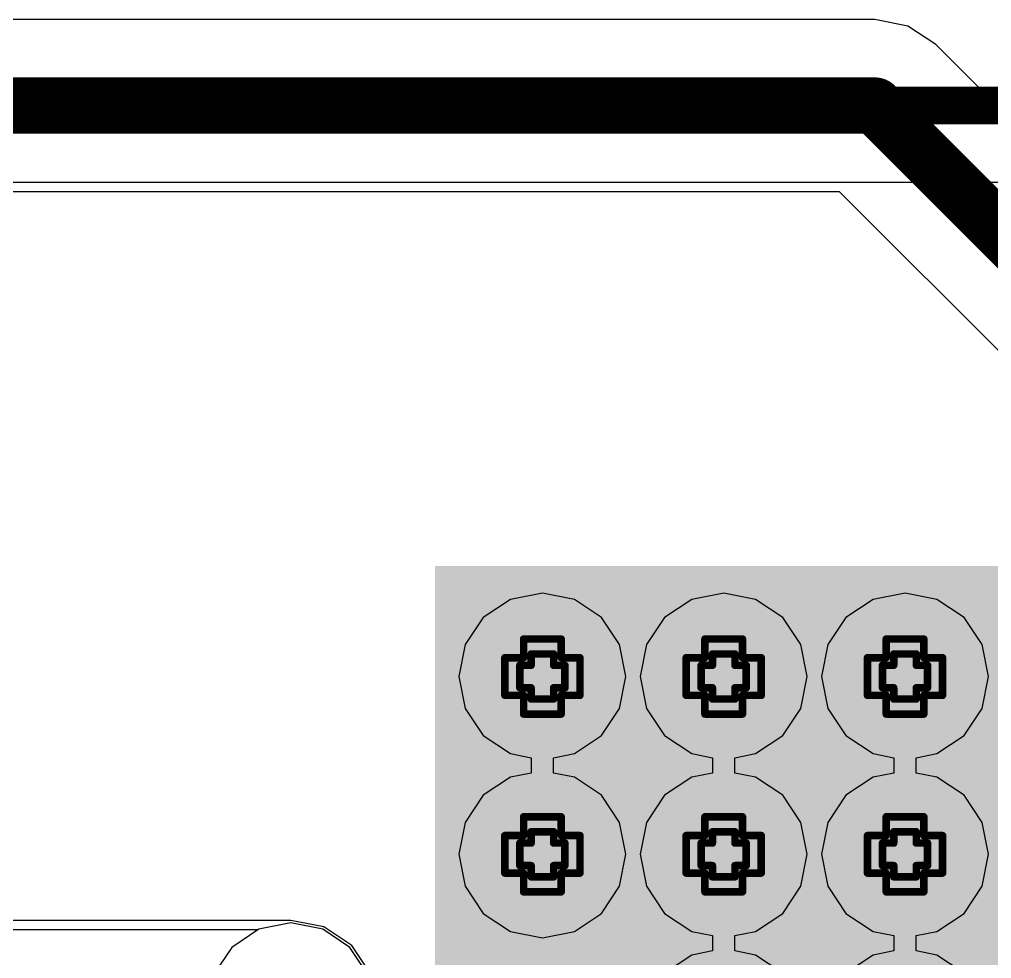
# Model space of a CAD drawing. Header units: inches. Extents: x 0 to 198, y 0 to 199.
# Drawn here: x 3.3612 to 3.6201, y 2.3548 to 2.6049 of the extents above; entities that cross this region are included whole.
import ezdxf

# ---------------------------------------------------------------- set-up
doc = ezdxf.new("R2010")
doc.units = ezdxf.units.IN
doc.header["$MEASUREMENT"] = 0
for name, color, linetype in [('Bottom Layer', 5, 'Continuous'), ('Drill Drawing', 1, 'Continuous'), ('Layer 1', 16, 'Continuous'), ('Layer 2', 76, 'Continuous'), ('Top Layer', 1, 'Continuous'), ('Top Paste', 8, 'Continuous'), ('Top Solder', 216, 'Continuous'), ('Via Holes', 16, 'Continuous')]:
    doc.layers.add(name, color=color, linetype=linetype)

# ---------------------------------------------------------------- blocks, each defined once
blk = doc.blocks.new('41_SMD_UFL_M______47')
at = {"layer": 'Top Layer'}
blk.add_hatch(color=1, dxfattribs=at).paths.add_polyline_path([(-0.13189, 0.12244), (0.01378, 0.12244), (0.01378, -0.02323), (-0.13189, -0.02323)])
at = {"layer": 'Top Paste'}
blk.add_hatch(color=8, dxfattribs=at).paths.add_polyline_path([(-0.13189, 0.12244), (0.01378, 0.12244), (0.01378, -0.02323), (-0.13189, -0.02323)])
at = {"layer": 'Top Solder'}
blk.add_hatch(color=216, dxfattribs=at).paths.add_polyline_path([(-0.13589, 0.12644), (0.01778, 0.12644), (0.01778, -0.02723), (-0.13589, -0.02723)])

msp = doc.modelspace()

# ---------------------------------------------------------------- hatches: boundary and pattern name
at = {"layer": 'Bottom Layer'}
h = msp.add_hatch(color=5, dxfattribs=at)
edge = h.paths.add_edge_path()
edge.add_arc((3.50045, 2.42989), 0.01181, 0, 360)
h = msp.add_hatch(color=5, dxfattribs=at)
edge = h.paths.add_edge_path()
edge.add_arc((3.54873, 2.42989), 0.01181, 0, 360)
h = msp.add_hatch(color=5, dxfattribs=at)
edge = h.paths.add_edge_path()
edge.add_arc((3.59701, 2.42989), 0.01181, 0, 360)
h = msp.add_hatch(color=5, dxfattribs=at)
edge = h.paths.add_edge_path()
edge.add_arc((3.50045, 2.38253), 0.01181, 0, 360)
h = msp.add_hatch(color=5, dxfattribs=at)
edge = h.paths.add_edge_path()
edge.add_arc((3.54873, 2.38253), 0.01181, 0, 360)
h = msp.add_hatch(color=5, dxfattribs=at)
edge = h.paths.add_edge_path()
edge.add_arc((3.59701, 2.38253), 0.01181, 0, 360)
at = {"layer": 'Layer 1'}
h = msp.add_hatch(color=16, dxfattribs=at)
edge = h.paths.add_edge_path()
edge.add_arc((3.50045, 2.42989), 0.01181, 0, 360)
h = msp.add_hatch(color=16, dxfattribs=at)
edge = h.paths.add_edge_path()
edge.add_arc((3.54873, 2.42989), 0.01181, 0, 360)
h = msp.add_hatch(color=16, dxfattribs=at)
edge = h.paths.add_edge_path()
edge.add_arc((3.59701, 2.42989), 0.01181, 0, 360)
h = msp.add_hatch(color=16, dxfattribs=at)
edge = h.paths.add_edge_path()
edge.add_arc((3.50045, 2.38253), 0.01181, 0, 360)
h = msp.add_hatch(color=16, dxfattribs=at)
edge = h.paths.add_edge_path()
edge.add_arc((3.54873, 2.38253), 0.01181, 0, 360)
h = msp.add_hatch(color=16, dxfattribs=at)
edge = h.paths.add_edge_path()
edge.add_arc((3.59701, 2.38253), 0.01181, 0, 360)
at = {"layer": 'Layer 2'}
h = msp.add_hatch(color=76, dxfattribs=at)
edge = h.paths.add_edge_path()
edge.add_arc((3.50045, 2.42989), 0.01181, 0, 360)
h = msp.add_hatch(color=76, dxfattribs=at)
edge = h.paths.add_edge_path()
edge.add_arc((3.54873, 2.42989), 0.01181, 0, 360)
h = msp.add_hatch(color=76, dxfattribs=at)
edge = h.paths.add_edge_path()
edge.add_arc((3.59701, 2.42989), 0.01181, 0, 360)
h = msp.add_hatch(color=76, dxfattribs=at)
edge = h.paths.add_edge_path()
edge.add_arc((3.50045, 2.38253), 0.01181, 0, 360)
h = msp.add_hatch(color=76, dxfattribs=at)
edge = h.paths.add_edge_path()
edge.add_arc((3.54873, 2.38253), 0.01181, 0, 360)
h = msp.add_hatch(color=76, dxfattribs=at)
edge = h.paths.add_edge_path()
edge.add_arc((3.59701, 2.38253), 0.01181, 0, 360)
at = {"layer": 'Top Layer'}
h = msp.add_hatch(color=1, dxfattribs=at)
edge = h.paths.add_edge_path()
edge.add_arc((3.50045, 2.42989), 0.01181, 0, 360)
h = msp.add_hatch(color=1, dxfattribs=at)
edge = h.paths.add_edge_path()
edge.add_arc((3.54873, 2.42989), 0.01181, 0, 360)
h = msp.add_hatch(color=1, dxfattribs=at)
edge = h.paths.add_edge_path()
edge.add_arc((3.59701, 2.42989), 0.01181, 0, 360)
h = msp.add_hatch(color=1, dxfattribs=at)
edge = h.paths.add_edge_path()
edge.add_arc((3.50045, 2.38253), 0.01181, 0, 360)
h = msp.add_hatch(color=1, dxfattribs=at)
edge = h.paths.add_edge_path()
edge.add_arc((3.54873, 2.38253), 0.01181, 0, 360)
h = msp.add_hatch(color=1, dxfattribs=at)
edge = h.paths.add_edge_path()
edge.add_arc((3.59701, 2.38253), 0.01181, 0, 360)
at = {"layer": 'Via Holes'}
h = msp.add_hatch(color=7, dxfattribs=at)
edge = h.paths.add_edge_path()
edge.add_arc((3.50045, 2.42989), 0.00591, 0, 360)
h = msp.add_hatch(color=7, dxfattribs=at)
edge = h.paths.add_edge_path()
edge.add_arc((3.54873, 2.42989), 0.00591, 0, 360)
h = msp.add_hatch(color=7, dxfattribs=at)
edge = h.paths.add_edge_path()
edge.add_arc((3.59701, 2.42989), 0.00591, 0, 360)
h = msp.add_hatch(color=7, dxfattribs=at)
edge = h.paths.add_edge_path()
edge.add_arc((3.50045, 2.38253), 0.00591, 0, 360)
h = msp.add_hatch(color=7, dxfattribs=at)
edge = h.paths.add_edge_path()
edge.add_arc((3.54873, 2.38253), 0.00591, 0, 360)
h = msp.add_hatch(color=7, dxfattribs=at)
edge = h.paths.add_edge_path()
edge.add_arc((3.59701, 2.38253), 0.00591, 0, 360)

# ---------------------------------------------------------------- linework, layer by layer
at = {"layer": 'Bottom Layer'}
for p, q in [((2.991, 2.56161), (3.6635, 2.56161)), ((3.43346, 2.36424), (3.42495, 2.36255)), ((3.44197, 2.36255), (3.43346, 2.36424)), ((3.42472, 2.36239), (3.2201, 2.36239)), ((3.42495, 2.36255), (3.42472, 2.36239)), ((3.44918, 2.35772), (3.44197, 2.36255)), ((3.45401, 2.35051), (3.44918, 2.35772))]:
    msp.add_line(p, q, dxfattribs=at)
msp.add_lwpolyline([(2.991, 2.582, 0.01, 0.01, 0), (3.691, 2.582, 0.01, 0.01, 0)], format="xyseb", dxfattribs=at)
at = {"layer": 'Drill Drawing'}
for points in [[(3.49545, 2.43489, 0.002, 0.002, 0), (3.49545, 2.43989, 0.002, 0.002, 0)], [(3.49545, 2.43989, 0.002, 0.002, 0), (3.50545, 2.43989, 0.002, 0.002, 0)], [(3.50545, 2.43489, 0.002, 0.002, 0), (3.50545, 2.43989, 0.002, 0.002, 0)], [(3.54373, 2.43489, 0.002, 0.002, 0), (3.54373, 2.43989, 0.002, 0.002, 0)], [(3.54373, 2.43989, 0.002, 0.002, 0), (3.55373, 2.43989, 0.002, 0.002, 0)], [(3.55373, 2.43489, 0.002, 0.002, 0), (3.55373, 2.43989, 0.002, 0.002, 0)], [(3.59201, 2.43489, 0.002, 0.002, 0), (3.59201, 2.43989, 0.002, 0.002, 0)], [(3.59201, 2.43989, 0.002, 0.002, 0), (3.60201, 2.43989, 0.002, 0.002, 0)], [(3.60201, 2.43489, 0.002, 0.002, 0), (3.60201, 2.43989, 0.002, 0.002, 0)], [(3.49045, 2.42489, 0.002, 0.002, 0), (3.49045, 2.43489, 0.002, 0.002, 0)], [(3.49045, 2.43489, 0.002, 0.002, 0), (3.49545, 2.43489, 0.002, 0.002, 0)], [(3.49745, 2.43289, 0.002, 0.002, 0), (3.49745, 2.43589, 0.002, 0.002, 0)], [(3.49745, 2.43589, 0.002, 0.002, 0), (3.50345, 2.43589, 0.002, 0.002, 0)], [(3.50345, 2.43289, 0.002, 0.002, 0), (3.50345, 2.43589, 0.002, 0.002, 0)], [(3.50545, 2.43489, 0.002, 0.002, 0), (3.51045, 2.43489, 0.002, 0.002, 0)], [(3.51045, 2.42489, 0.002, 0.002, 0), (3.51045, 2.43489, 0.002, 0.002, 0)], [(3.53873, 2.42489, 0.002, 0.002, 0), (3.53873, 2.43489, 0.002, 0.002, 0)], [(3.53873, 2.43489, 0.002, 0.002, 0), (3.54373, 2.43489, 0.002, 0.002, 0)], [(3.54573, 2.43289, 0.002, 0.002, 0), (3.54573, 2.43589, 0.002, 0.002, 0)], [(3.54573, 2.43589, 0.002, 0.002, 0), (3.55173, 2.43589, 0.002, 0.002, 0)], [(3.55173, 2.43289, 0.002, 0.002, 0), (3.55173, 2.43589, 0.002, 0.002, 0)], [(3.55373, 2.43489, 0.002, 0.002, 0), (3.55873, 2.43489, 0.002, 0.002, 0)], [(3.55873, 2.42489, 0.002, 0.002, 0), (3.55873, 2.43489, 0.002, 0.002, 0)], [(3.58701, 2.42489, 0.002, 0.002, 0), (3.58701, 2.43489, 0.002, 0.002, 0)], [(3.58701, 2.43489, 0.002, 0.002, 0), (3.59201, 2.43489, 0.002, 0.002, 0)], [(3.59401, 2.43289, 0.002, 0.002, 0), (3.59401, 2.43589, 0.002, 0.002, 0)], [(3.59401, 2.43589, 0.002, 0.002, 0), (3.60001, 2.43589, 0.002, 0.002, 0)], [(3.60001, 2.43289, 0.002, 0.002, 0), (3.60001, 2.43589, 0.002, 0.002, 0)], [(3.60201, 2.43489, 0.002, 0.002, 0), (3.60701, 2.43489, 0.002, 0.002, 0)], [(3.60701, 2.42489, 0.002, 0.002, 0), (3.60701, 2.43489, 0.002, 0.002, 0)], [(3.49445, 2.42689, 0.002, 0.002, 0), (3.49445, 2.43289, 0.002, 0.002, 0)], [(3.49445, 2.43289, 0.002, 0.002, 0), (3.49745, 2.43289, 0.002, 0.002, 0)], [(3.50345, 2.43289, 0.002, 0.002, 0), (3.50645, 2.43289, 0.002, 0.002, 0)], [(3.50645, 2.42689, 0.002, 0.002, 0), (3.50645, 2.43289, 0.002, 0.002, 0)], [(3.54273, 2.42689, 0.002, 0.002, 0), (3.54273, 2.43289, 0.002, 0.002, 0)], [(3.54273, 2.43289, 0.002, 0.002, 0), (3.54573, 2.43289, 0.002, 0.002, 0)], [(3.55173, 2.43289, 0.002, 0.002, 0), (3.55473, 2.43289, 0.002, 0.002, 0)], [(3.55473, 2.42689, 0.002, 0.002, 0), (3.55473, 2.43289, 0.002, 0.002, 0)], [(3.59101, 2.42689, 0.002, 0.002, 0), (3.59101, 2.43289, 0.002, 0.002, 0)], [(3.59101, 2.43289, 0.002, 0.002, 0), (3.59401, 2.43289, 0.002, 0.002, 0)], [(3.60001, 2.43289, 0.002, 0.002, 0), (3.60301, 2.43289, 0.002, 0.002, 0)], [(3.60301, 2.42689, 0.002, 0.002, 0), (3.60301, 2.43289, 0.002, 0.002, 0)], [(3.49045, 2.42489, 0.002, 0.002, 0), (3.49545, 2.42489, 0.002, 0.002, 0)], [(3.49445, 2.42689, 0.002, 0.002, 0), (3.49745, 2.42689, 0.002, 0.002, 0)], [(3.49545, 2.41989, 0.002, 0.002, 0), (3.49545, 2.42489, 0.002, 0.002, 0)], [(3.49745, 2.42389, 0.002, 0.002, 0), (3.49745, 2.42689, 0.002, 0.002, 0)], [(3.50345, 2.42689, 0.002, 0.002, 0), (3.50645, 2.42689, 0.002, 0.002, 0)], [(3.50345, 2.42389, 0.002, 0.002, 0), (3.50345, 2.42689, 0.002, 0.002, 0)], [(3.50545, 2.42489, 0.002, 0.002, 0), (3.51045, 2.42489, 0.002, 0.002, 0)], [(3.50545, 2.41989, 0.002, 0.002, 0), (3.50545, 2.42489, 0.002, 0.002, 0)], [(3.53873, 2.42489, 0.002, 0.002, 0), (3.54373, 2.42489, 0.002, 0.002, 0)], [(3.54273, 2.42689, 0.002, 0.002, 0), (3.54573, 2.42689, 0.002, 0.002, 0)], [(3.54373, 2.41989, 0.002, 0.002, 0), (3.54373, 2.42489, 0.002, 0.002, 0)], [(3.54573, 2.42389, 0.002, 0.002, 0), (3.54573, 2.42689, 0.002, 0.002, 0)], [(3.55173, 2.42689, 0.002, 0.002, 0), (3.55473, 2.42689, 0.002, 0.002, 0)], [(3.55173, 2.42389, 0.002, 0.002, 0), (3.55173, 2.42689, 0.002, 0.002, 0)], [(3.55373, 2.42489, 0.002, 0.002, 0), (3.55873, 2.42489, 0.002, 0.002, 0)], [(3.55373, 2.41989, 0.002, 0.002, 0), (3.55373, 2.42489, 0.002, 0.002, 0)], [(3.58701, 2.42489, 0.002, 0.002, 0), (3.59201, 2.42489, 0.002, 0.002, 0)], [(3.59101, 2.42689, 0.002, 0.002, 0), (3.59401, 2.42689, 0.002, 0.002, 0)], [(3.59201, 2.41989, 0.002, 0.002, 0), (3.59201, 2.42489, 0.002, 0.002, 0)], [(3.59401, 2.42389, 0.002, 0.002, 0), (3.59401, 2.42689, 0.002, 0.002, 0)], [(3.60001, 2.42689, 0.002, 0.002, 0), (3.60301, 2.42689, 0.002, 0.002, 0)], [(3.60001, 2.42389, 0.002, 0.002, 0), (3.60001, 2.42689, 0.002, 0.002, 0)], [(3.60201, 2.42489, 0.002, 0.002, 0), (3.60701, 2.42489, 0.002, 0.002, 0)], [(3.60201, 2.41989, 0.002, 0.002, 0), (3.60201, 2.42489, 0.002, 0.002, 0)], [(3.49745, 2.42389, 0.002, 0.002, 0), (3.50345, 2.42389, 0.002, 0.002, 0)], [(3.54573, 2.42389, 0.002, 0.002, 0), (3.55173, 2.42389, 0.002, 0.002, 0)], [(3.59401, 2.42389, 0.002, 0.002, 0), (3.60001, 2.42389, 0.002, 0.002, 0)], [(3.49545, 2.41989, 0.002, 0.002, 0), (3.50545, 2.41989, 0.002, 0.002, 0)], [(3.54373, 2.41989, 0.002, 0.002, 0), (3.55373, 2.41989, 0.002, 0.002, 0)], [(3.59201, 2.41989, 0.002, 0.002, 0), (3.60201, 2.41989, 0.002, 0.002, 0)], [(3.49545, 2.38753, 0.002, 0.002, 0), (3.49545, 2.39253, 0.002, 0.002, 0)], [(3.49545, 2.39253, 0.002, 0.002, 0), (3.50545, 2.39253, 0.002, 0.002, 0)], [(3.50545, 2.38753, 0.002, 0.002, 0), (3.50545, 2.39253, 0.002, 0.002, 0)], [(3.54373, 2.38753, 0.002, 0.002, 0), (3.54373, 2.39253, 0.002, 0.002, 0)], [(3.54373, 2.39253, 0.002, 0.002, 0), (3.55373, 2.39253, 0.002, 0.002, 0)], [(3.55373, 2.38753, 0.002, 0.002, 0), (3.55373, 2.39253, 0.002, 0.002, 0)], [(3.59201, 2.38753, 0.002, 0.002, 0), (3.59201, 2.39253, 0.002, 0.002, 0)], [(3.59201, 2.39253, 0.002, 0.002, 0), (3.60201, 2.39253, 0.002, 0.002, 0)], [(3.60201, 2.38753, 0.002, 0.002, 0), (3.60201, 2.39253, 0.002, 0.002, 0)], [(3.49745, 2.38553, 0.002, 0.002, 0), (3.49745, 2.38853, 0.002, 0.002, 0)], [(3.49745, 2.38853, 0.002, 0.002, 0), (3.50345, 2.38853, 0.002, 0.002, 0)], [(3.50345, 2.38553, 0.002, 0.002, 0), (3.50345, 2.38853, 0.002, 0.002, 0)], [(3.54573, 2.38553, 0.002, 0.002, 0), (3.54573, 2.38853, 0.002, 0.002, 0)], [(3.54573, 2.38853, 0.002, 0.002, 0), (3.55173, 2.38853, 0.002, 0.002, 0)], [(3.55173, 2.38553, 0.002, 0.002, 0), (3.55173, 2.38853, 0.002, 0.002, 0)], [(3.59401, 2.38553, 0.002, 0.002, 0), (3.59401, 2.38853, 0.002, 0.002, 0)], [(3.59401, 2.38853, 0.002, 0.002, 0), (3.60001, 2.38853, 0.002, 0.002, 0)], [(3.60001, 2.38553, 0.002, 0.002, 0), (3.60001, 2.38853, 0.002, 0.002, 0)], [(3.49045, 2.37753, 0.002, 0.002, 0), (3.49045, 2.38753, 0.002, 0.002, 0)], [(3.49045, 2.38753, 0.002, 0.002, 0), (3.49545, 2.38753, 0.002, 0.002, 0)], [(3.50545, 2.38753, 0.002, 0.002, 0), (3.51045, 2.38753, 0.002, 0.002, 0)], [(3.51045, 2.37753, 0.002, 0.002, 0), (3.51045, 2.38753, 0.002, 0.002, 0)], [(3.53873, 2.37753, 0.002, 0.002, 0), (3.53873, 2.38753, 0.002, 0.002, 0)], [(3.53873, 2.38753, 0.002, 0.002, 0), (3.54373, 2.38753, 0.002, 0.002, 0)], [(3.55373, 2.38753, 0.002, 0.002, 0), (3.55873, 2.38753, 0.002, 0.002, 0)], [(3.55873, 2.37753, 0.002, 0.002, 0), (3.55873, 2.38753, 0.002, 0.002, 0)], [(3.58701, 2.37753, 0.002, 0.002, 0), (3.58701, 2.38753, 0.002, 0.002, 0)], [(3.58701, 2.38753, 0.002, 0.002, 0), (3.59201, 2.38753, 0.002, 0.002, 0)], [(3.60201, 2.38753, 0.002, 0.002, 0), (3.60701, 2.38753, 0.002, 0.002, 0)], [(3.60701, 2.37753, 0.002, 0.002, 0), (3.60701, 2.38753, 0.002, 0.002, 0)], [(3.49445, 2.37953, 0.002, 0.002, 0), (3.49445, 2.38553, 0.002, 0.002, 0)], [(3.49445, 2.38553, 0.002, 0.002, 0), (3.49745, 2.38553, 0.002, 0.002, 0)], [(3.50345, 2.38553, 0.002, 0.002, 0), (3.50645, 2.38553, 0.002, 0.002, 0)], [(3.50645, 2.37953, 0.002, 0.002, 0), (3.50645, 2.38553, 0.002, 0.002, 0)], [(3.54273, 2.37953, 0.002, 0.002, 0), (3.54273, 2.38553, 0.002, 0.002, 0)], [(3.54273, 2.38553, 0.002, 0.002, 0), (3.54573, 2.38553, 0.002, 0.002, 0)], [(3.55173, 2.38553, 0.002, 0.002, 0), (3.55473, 2.38553, 0.002, 0.002, 0)], [(3.55473, 2.37953, 0.002, 0.002, 0), (3.55473, 2.38553, 0.002, 0.002, 0)], [(3.59101, 2.37953, 0.002, 0.002, 0), (3.59101, 2.38553, 0.002, 0.002, 0)], [(3.59101, 2.38553, 0.002, 0.002, 0), (3.59401, 2.38553, 0.002, 0.002, 0)], [(3.60001, 2.38553, 0.002, 0.002, 0), (3.60301, 2.38553, 0.002, 0.002, 0)], [(3.60301, 2.37953, 0.002, 0.002, 0), (3.60301, 2.38553, 0.002, 0.002, 0)], [(3.49445, 2.37953, 0.002, 0.002, 0), (3.49745, 2.37953, 0.002, 0.002, 0)], [(3.49745, 2.37653, 0.002, 0.002, 0), (3.49745, 2.37953, 0.002, 0.002, 0)], [(3.50345, 2.37953, 0.002, 0.002, 0), (3.50645, 2.37953, 0.002, 0.002, 0)], [(3.50345, 2.37653, 0.002, 0.002, 0), (3.50345, 2.37953, 0.002, 0.002, 0)], [(3.54273, 2.37953, 0.002, 0.002, 0), (3.54573, 2.37953, 0.002, 0.002, 0)], [(3.54573, 2.37653, 0.002, 0.002, 0), (3.54573, 2.37953, 0.002, 0.002, 0)], [(3.55173, 2.37953, 0.002, 0.002, 0), (3.55473, 2.37953, 0.002, 0.002, 0)], [(3.55173, 2.37653, 0.002, 0.002, 0), (3.55173, 2.37953, 0.002, 0.002, 0)], [(3.59101, 2.37953, 0.002, 0.002, 0), (3.59401, 2.37953, 0.002, 0.002, 0)], [(3.59401, 2.37653, 0.002, 0.002, 0), (3.59401, 2.37953, 0.002, 0.002, 0)], [(3.60001, 2.37953, 0.002, 0.002, 0), (3.60301, 2.37953, 0.002, 0.002, 0)], [(3.60001, 2.37653, 0.002, 0.002, 0), (3.60001, 2.37953, 0.002, 0.002, 0)], [(3.49045, 2.37753, 0.002, 0.002, 0), (3.49545, 2.37753, 0.002, 0.002, 0)], [(3.49545, 2.37253, 0.002, 0.002, 0), (3.49545, 2.37753, 0.002, 0.002, 0)], [(3.49745, 2.37653, 0.002, 0.002, 0), (3.50345, 2.37653, 0.002, 0.002, 0)], [(3.50545, 2.37753, 0.002, 0.002, 0), (3.51045, 2.37753, 0.002, 0.002, 0)], [(3.50545, 2.37253, 0.002, 0.002, 0), (3.50545, 2.37753, 0.002, 0.002, 0)], [(3.53873, 2.37753, 0.002, 0.002, 0), (3.54373, 2.37753, 0.002, 0.002, 0)], [(3.54373, 2.37253, 0.002, 0.002, 0), (3.54373, 2.37753, 0.002, 0.002, 0)], [(3.54573, 2.37653, 0.002, 0.002, 0), (3.55173, 2.37653, 0.002, 0.002, 0)], [(3.55373, 2.37753, 0.002, 0.002, 0), (3.55873, 2.37753, 0.002, 0.002, 0)], [(3.55373, 2.37253, 0.002, 0.002, 0), (3.55373, 2.37753, 0.002, 0.002, 0)], [(3.58701, 2.37753, 0.002, 0.002, 0), (3.59201, 2.37753, 0.002, 0.002, 0)], [(3.59201, 2.37253, 0.002, 0.002, 0), (3.59201, 2.37753, 0.002, 0.002, 0)], [(3.59401, 2.37653, 0.002, 0.002, 0), (3.60001, 2.37653, 0.002, 0.002, 0)], [(3.60201, 2.37753, 0.002, 0.002, 0), (3.60701, 2.37753, 0.002, 0.002, 0)], [(3.60201, 2.37253, 0.002, 0.002, 0), (3.60201, 2.37753, 0.002, 0.002, 0)], [(3.49545, 2.37253, 0.002, 0.002, 0), (3.50545, 2.37253, 0.002, 0.002, 0)], [(3.54373, 2.37253, 0.002, 0.002, 0), (3.55373, 2.37253, 0.002, 0.002, 0)], [(3.59201, 2.37253, 0.002, 0.002, 0), (3.60201, 2.37253, 0.002, 0.002, 0)]]:
    msp.add_lwpolyline(points, format="xyseb", dxfattribs=at)
for points in [[(3.49495, 2.43989, 0.001, 0.001, 1), (3.49595, 2.43989, 0.001, 0.001, 1)], [(3.49495, 2.43989, 0.001, 0.001, 1), (3.49595, 2.43989, 0.001, 0.001, 1)], [(3.50495, 2.43989, 0.001, 0.001, 1), (3.50595, 2.43989, 0.001, 0.001, 1)], [(3.50495, 2.43989, 0.001, 0.001, 1), (3.50595, 2.43989, 0.001, 0.001, 1)], [(3.54323, 2.43989, 0.001, 0.001, 1), (3.54423, 2.43989, 0.001, 0.001, 1)], [(3.54323, 2.43989, 0.001, 0.001, 1), (3.54423, 2.43989, 0.001, 0.001, 1)], [(3.55323, 2.43989, 0.001, 0.001, 1), (3.55423, 2.43989, 0.001, 0.001, 1)], [(3.55323, 2.43989, 0.001, 0.001, 1), (3.55423, 2.43989, 0.001, 0.001, 1)], [(3.59151, 2.43989, 0.001, 0.001, 1), (3.59251, 2.43989, 0.001, 0.001, 1)], [(3.59151, 2.43989, 0.001, 0.001, 1), (3.59251, 2.43989, 0.001, 0.001, 1)], [(3.60151, 2.43989, 0.001, 0.001, 1), (3.60251, 2.43989, 0.001, 0.001, 1)], [(3.60151, 2.43989, 0.001, 0.001, 1), (3.60251, 2.43989, 0.001, 0.001, 1)], [(3.48995, 2.43489, 0.001, 0.001, 1), (3.49095, 2.43489, 0.001, 0.001, 1)], [(3.48995, 2.43489, 0.001, 0.001, 1), (3.49095, 2.43489, 0.001, 0.001, 1)], [(3.49495, 2.43489, 0.001, 0.001, 1), (3.49595, 2.43489, 0.001, 0.001, 1)], [(3.49495, 2.43489, 0.001, 0.001, 1), (3.49595, 2.43489, 0.001, 0.001, 1)], [(3.49695, 2.43589, 0.001, 0.001, 1), (3.49795, 2.43589, 0.001, 0.001, 1)], [(3.49695, 2.43589, 0.001, 0.001, 1), (3.49795, 2.43589, 0.001, 0.001, 1)], [(3.50295, 2.43589, 0.001, 0.001, 1), (3.50395, 2.43589, 0.001, 0.001, 1)], [(3.50295, 2.43589, 0.001, 0.001, 1), (3.50395, 2.43589, 0.001, 0.001, 1)], [(3.50495, 2.43489, 0.001, 0.001, 1), (3.50595, 2.43489, 0.001, 0.001, 1)], [(3.50495, 2.43489, 0.001, 0.001, 1), (3.50595, 2.43489, 0.001, 0.001, 1)], [(3.50995, 2.43489, 0.001, 0.001, 1), (3.51095, 2.43489, 0.001, 0.001, 1)], [(3.50995, 2.43489, 0.001, 0.001, 1), (3.51095, 2.43489, 0.001, 0.001, 1)], [(3.53823, 2.43489, 0.001, 0.001, 1), (3.53923, 2.43489, 0.001, 0.001, 1)], [(3.53823, 2.43489, 0.001, 0.001, 1), (3.53923, 2.43489, 0.001, 0.001, 1)], [(3.54323, 2.43489, 0.001, 0.001, 1), (3.54423, 2.43489, 0.001, 0.001, 1)], [(3.54323, 2.43489, 0.001, 0.001, 1), (3.54423, 2.43489, 0.001, 0.001, 1)], [(3.54523, 2.43589, 0.001, 0.001, 1), (3.54623, 2.43589, 0.001, 0.001, 1)], [(3.54523, 2.43589, 0.001, 0.001, 1), (3.54623, 2.43589, 0.001, 0.001, 1)], [(3.55123, 2.43589, 0.001, 0.001, 1), (3.55223, 2.43589, 0.001, 0.001, 1)], [(3.55123, 2.43589, 0.001, 0.001, 1), (3.55223, 2.43589, 0.001, 0.001, 1)], [(3.55323, 2.43489, 0.001, 0.001, 1), (3.55423, 2.43489, 0.001, 0.001, 1)], [(3.55323, 2.43489, 0.001, 0.001, 1), (3.55423, 2.43489, 0.001, 0.001, 1)], [(3.55823, 2.43489, 0.001, 0.001, 1), (3.55923, 2.43489, 0.001, 0.001, 1)], [(3.55823, 2.43489, 0.001, 0.001, 1), (3.55923, 2.43489, 0.001, 0.001, 1)], [(3.58651, 2.43489, 0.001, 0.001, 1), (3.58751, 2.43489, 0.001, 0.001, 1)], [(3.58651, 2.43489, 0.001, 0.001, 1), (3.58751, 2.43489, 0.001, 0.001, 1)], [(3.59151, 2.43489, 0.001, 0.001, 1), (3.59251, 2.43489, 0.001, 0.001, 1)], [(3.59151, 2.43489, 0.001, 0.001, 1), (3.59251, 2.43489, 0.001, 0.001, 1)], [(3.59351, 2.43589, 0.001, 0.001, 1), (3.59451, 2.43589, 0.001, 0.001, 1)], [(3.59351, 2.43589, 0.001, 0.001, 1), (3.59451, 2.43589, 0.001, 0.001, 1)], [(3.59951, 2.43589, 0.001, 0.001, 1), (3.60051, 2.43589, 0.001, 0.001, 1)], [(3.59951, 2.43589, 0.001, 0.001, 1), (3.60051, 2.43589, 0.001, 0.001, 1)], [(3.60151, 2.43489, 0.001, 0.001, 1), (3.60251, 2.43489, 0.001, 0.001, 1)], [(3.60151, 2.43489, 0.001, 0.001, 1), (3.60251, 2.43489, 0.001, 0.001, 1)], [(3.60651, 2.43489, 0.001, 0.001, 1), (3.60751, 2.43489, 0.001, 0.001, 1)], [(3.60651, 2.43489, 0.001, 0.001, 1), (3.60751, 2.43489, 0.001, 0.001, 1)], [(3.49395, 2.43289, 0.001, 0.001, 1), (3.49495, 2.43289, 0.001, 0.001, 1)], [(3.49395, 2.43289, 0.001, 0.001, 1), (3.49495, 2.43289, 0.001, 0.001, 1)], [(3.49695, 2.43289, 0.001, 0.001, 1), (3.49795, 2.43289, 0.001, 0.001, 1)], [(3.49695, 2.43289, 0.001, 0.001, 1), (3.49795, 2.43289, 0.001, 0.001, 1)], [(3.50295, 2.43289, 0.001, 0.001, 1), (3.50395, 2.43289, 0.001, 0.001, 1)], [(3.50295, 2.43289, 0.001, 0.001, 1), (3.50395, 2.43289, 0.001, 0.001, 1)], [(3.50595, 2.43289, 0.001, 0.001, 1), (3.50695, 2.43289, 0.001, 0.001, 1)], [(3.50595, 2.43289, 0.001, 0.001, 1), (3.50695, 2.43289, 0.001, 0.001, 1)], [(3.54223, 2.43289, 0.001, 0.001, 1), (3.54323, 2.43289, 0.001, 0.001, 1)], [(3.54223, 2.43289, 0.001, 0.001, 1), (3.54323, 2.43289, 0.001, 0.001, 1)], [(3.54523, 2.43289, 0.001, 0.001, 1), (3.54623, 2.43289, 0.001, 0.001, 1)], [(3.54523, 2.43289, 0.001, 0.001, 1), (3.54623, 2.43289, 0.001, 0.001, 1)], [(3.55123, 2.43289, 0.001, 0.001, 1), (3.55223, 2.43289, 0.001, 0.001, 1)], [(3.55123, 2.43289, 0.001, 0.001, 1), (3.55223, 2.43289, 0.001, 0.001, 1)], [(3.55423, 2.43289, 0.001, 0.001, 1), (3.55523, 2.43289, 0.001, 0.001, 1)], [(3.55423, 2.43289, 0.001, 0.001, 1), (3.55523, 2.43289, 0.001, 0.001, 1)], [(3.59051, 2.43289, 0.001, 0.001, 1), (3.59151, 2.43289, 0.001, 0.001, 1)], [(3.59051, 2.43289, 0.001, 0.001, 1), (3.59151, 2.43289, 0.001, 0.001, 1)], [(3.59351, 2.43289, 0.001, 0.001, 1), (3.59451, 2.43289, 0.001, 0.001, 1)], [(3.59351, 2.43289, 0.001, 0.001, 1), (3.59451, 2.43289, 0.001, 0.001, 1)], [(3.59951, 2.43289, 0.001, 0.001, 1), (3.60051, 2.43289, 0.001, 0.001, 1)], [(3.59951, 2.43289, 0.001, 0.001, 1), (3.60051, 2.43289, 0.001, 0.001, 1)], [(3.60251, 2.43289, 0.001, 0.001, 1), (3.60351, 2.43289, 0.001, 0.001, 1)], [(3.60251, 2.43289, 0.001, 0.001, 1), (3.60351, 2.43289, 0.001, 0.001, 1)], [(3.48995, 2.42489, 0.001, 0.001, 1), (3.49095, 2.42489, 0.001, 0.001, 1)], [(3.48995, 2.42489, 0.001, 0.001, 1), (3.49095, 2.42489, 0.001, 0.001, 1)], [(3.49395, 2.42689, 0.001, 0.001, 1), (3.49495, 2.42689, 0.001, 0.001, 1)], [(3.49395, 2.42689, 0.001, 0.001, 1), (3.49495, 2.42689, 0.001, 0.001, 1)], [(3.49495, 2.42489, 0.001, 0.001, 1), (3.49595, 2.42489, 0.001, 0.001, 1)], [(3.49495, 2.42489, 0.001, 0.001, 1), (3.49595, 2.42489, 0.001, 0.001, 1)], [(3.49695, 2.42689, 0.001, 0.001, 1), (3.49795, 2.42689, 0.001, 0.001, 1)], [(3.49695, 2.42689, 0.001, 0.001, 1), (3.49795, 2.42689, 0.001, 0.001, 1)], [(3.50295, 2.42689, 0.001, 0.001, 1), (3.50395, 2.42689, 0.001, 0.001, 1)], [(3.50295, 2.42689, 0.001, 0.001, 1), (3.50395, 2.42689, 0.001, 0.001, 1)], [(3.50495, 2.42489, 0.001, 0.001, 1), (3.50595, 2.42489, 0.001, 0.001, 1)], [(3.50495, 2.42489, 0.001, 0.001, 1), (3.50595, 2.42489, 0.001, 0.001, 1)], [(3.50595, 2.42689, 0.001, 0.001, 1), (3.50695, 2.42689, 0.001, 0.001, 1)], [(3.50595, 2.42689, 0.001, 0.001, 1), (3.50695, 2.42689, 0.001, 0.001, 1)], [(3.50995, 2.42489, 0.001, 0.001, 1), (3.51095, 2.42489, 0.001, 0.001, 1)], [(3.50995, 2.42489, 0.001, 0.001, 1), (3.51095, 2.42489, 0.001, 0.001, 1)], [(3.53823, 2.42489, 0.001, 0.001, 1), (3.53923, 2.42489, 0.001, 0.001, 1)], [(3.53823, 2.42489, 0.001, 0.001, 1), (3.53923, 2.42489, 0.001, 0.001, 1)], [(3.54223, 2.42689, 0.001, 0.001, 1), (3.54323, 2.42689, 0.001, 0.001, 1)], [(3.54223, 2.42689, 0.001, 0.001, 1), (3.54323, 2.42689, 0.001, 0.001, 1)], [(3.54323, 2.42489, 0.001, 0.001, 1), (3.54423, 2.42489, 0.001, 0.001, 1)], [(3.54323, 2.42489, 0.001, 0.001, 1), (3.54423, 2.42489, 0.001, 0.001, 1)], [(3.54523, 2.42689, 0.001, 0.001, 1), (3.54623, 2.42689, 0.001, 0.001, 1)], [(3.54523, 2.42689, 0.001, 0.001, 1), (3.54623, 2.42689, 0.001, 0.001, 1)], [(3.55123, 2.42689, 0.001, 0.001, 1), (3.55223, 2.42689, 0.001, 0.001, 1)], [(3.55123, 2.42689, 0.001, 0.001, 1), (3.55223, 2.42689, 0.001, 0.001, 1)], [(3.55323, 2.42489, 0.001, 0.001, 1), (3.55423, 2.42489, 0.001, 0.001, 1)], [(3.55323, 2.42489, 0.001, 0.001, 1), (3.55423, 2.42489, 0.001, 0.001, 1)], [(3.55423, 2.42689, 0.001, 0.001, 1), (3.55523, 2.42689, 0.001, 0.001, 1)], [(3.55423, 2.42689, 0.001, 0.001, 1), (3.55523, 2.42689, 0.001, 0.001, 1)], [(3.55823, 2.42489, 0.001, 0.001, 1), (3.55923, 2.42489, 0.001, 0.001, 1)], [(3.55823, 2.42489, 0.001, 0.001, 1), (3.55923, 2.42489, 0.001, 0.001, 1)], [(3.58651, 2.42489, 0.001, 0.001, 1), (3.58751, 2.42489, 0.001, 0.001, 1)], [(3.58651, 2.42489, 0.001, 0.001, 1), (3.58751, 2.42489, 0.001, 0.001, 1)], [(3.59051, 2.42689, 0.001, 0.001, 1), (3.59151, 2.42689, 0.001, 0.001, 1)], [(3.59051, 2.42689, 0.001, 0.001, 1), (3.59151, 2.42689, 0.001, 0.001, 1)], [(3.59151, 2.42489, 0.001, 0.001, 1), (3.59251, 2.42489, 0.001, 0.001, 1)], [(3.59151, 2.42489, 0.001, 0.001, 1), (3.59251, 2.42489, 0.001, 0.001, 1)], [(3.59351, 2.42689, 0.001, 0.001, 1), (3.59451, 2.42689, 0.001, 0.001, 1)], [(3.59351, 2.42689, 0.001, 0.001, 1), (3.59451, 2.42689, 0.001, 0.001, 1)], [(3.59951, 2.42689, 0.001, 0.001, 1), (3.60051, 2.42689, 0.001, 0.001, 1)], [(3.59951, 2.42689, 0.001, 0.001, 1), (3.60051, 2.42689, 0.001, 0.001, 1)], [(3.60151, 2.42489, 0.001, 0.001, 1), (3.60251, 2.42489, 0.001, 0.001, 1)], [(3.60151, 2.42489, 0.001, 0.001, 1), (3.60251, 2.42489, 0.001, 0.001, 1)], [(3.60251, 2.42689, 0.001, 0.001, 1), (3.60351, 2.42689, 0.001, 0.001, 1)], [(3.60251, 2.42689, 0.001, 0.001, 1), (3.60351, 2.42689, 0.001, 0.001, 1)], [(3.60651, 2.42489, 0.001, 0.001, 1), (3.60751, 2.42489, 0.001, 0.001, 1)], [(3.60651, 2.42489, 0.001, 0.001, 1), (3.60751, 2.42489, 0.001, 0.001, 1)], [(3.49695, 2.42389, 0.001, 0.001, 1), (3.49795, 2.42389, 0.001, 0.001, 1)], [(3.49695, 2.42389, 0.001, 0.001, 1), (3.49795, 2.42389, 0.001, 0.001, 1)], [(3.50295, 2.42389, 0.001, 0.001, 1), (3.50395, 2.42389, 0.001, 0.001, 1)], [(3.50295, 2.42389, 0.001, 0.001, 1), (3.50395, 2.42389, 0.001, 0.001, 1)], [(3.54523, 2.42389, 0.001, 0.001, 1), (3.54623, 2.42389, 0.001, 0.001, 1)], [(3.54523, 2.42389, 0.001, 0.001, 1), (3.54623, 2.42389, 0.001, 0.001, 1)], [(3.55123, 2.42389, 0.001, 0.001, 1), (3.55223, 2.42389, 0.001, 0.001, 1)], [(3.55123, 2.42389, 0.001, 0.001, 1), (3.55223, 2.42389, 0.001, 0.001, 1)], [(3.59351, 2.42389, 0.001, 0.001, 1), (3.59451, 2.42389, 0.001, 0.001, 1)], [(3.59351, 2.42389, 0.001, 0.001, 1), (3.59451, 2.42389, 0.001, 0.001, 1)], [(3.59951, 2.42389, 0.001, 0.001, 1), (3.60051, 2.42389, 0.001, 0.001, 1)], [(3.59951, 2.42389, 0.001, 0.001, 1), (3.60051, 2.42389, 0.001, 0.001, 1)], [(3.49495, 2.41989, 0.001, 0.001, 1), (3.49595, 2.41989, 0.001, 0.001, 1)], [(3.49495, 2.41989, 0.001, 0.001, 1), (3.49595, 2.41989, 0.001, 0.001, 1)], [(3.50495, 2.41989, 0.001, 0.001, 1), (3.50595, 2.41989, 0.001, 0.001, 1)], [(3.50495, 2.41989, 0.001, 0.001, 1), (3.50595, 2.41989, 0.001, 0.001, 1)], [(3.54323, 2.41989, 0.001, 0.001, 1), (3.54423, 2.41989, 0.001, 0.001, 1)], [(3.54323, 2.41989, 0.001, 0.001, 1), (3.54423, 2.41989, 0.001, 0.001, 1)], [(3.55323, 2.41989, 0.001, 0.001, 1), (3.55423, 2.41989, 0.001, 0.001, 1)], [(3.55323, 2.41989, 0.001, 0.001, 1), (3.55423, 2.41989, 0.001, 0.001, 1)], [(3.59151, 2.41989, 0.001, 0.001, 1), (3.59251, 2.41989, 0.001, 0.001, 1)], [(3.59151, 2.41989, 0.001, 0.001, 1), (3.59251, 2.41989, 0.001, 0.001, 1)], [(3.60151, 2.41989, 0.001, 0.001, 1), (3.60251, 2.41989, 0.001, 0.001, 1)], [(3.60151, 2.41989, 0.001, 0.001, 1), (3.60251, 2.41989, 0.001, 0.001, 1)], [(3.49495, 2.39253, 0.001, 0.001, 1), (3.49595, 2.39253, 0.001, 0.001, 1)], [(3.49495, 2.39253, 0.001, 0.001, 1), (3.49595, 2.39253, 0.001, 0.001, 1)], [(3.50495, 2.39253, 0.001, 0.001, 1), (3.50595, 2.39253, 0.001, 0.001, 1)], [(3.50495, 2.39253, 0.001, 0.001, 1), (3.50595, 2.39253, 0.001, 0.001, 1)], [(3.54323, 2.39253, 0.001, 0.001, 1), (3.54423, 2.39253, 0.001, 0.001, 1)], [(3.54323, 2.39253, 0.001, 0.001, 1), (3.54423, 2.39253, 0.001, 0.001, 1)], [(3.55323, 2.39253, 0.001, 0.001, 1), (3.55423, 2.39253, 0.001, 0.001, 1)], [(3.55323, 2.39253, 0.001, 0.001, 1), (3.55423, 2.39253, 0.001, 0.001, 1)], [(3.59151, 2.39253, 0.001, 0.001, 1), (3.59251, 2.39253, 0.001, 0.001, 1)], [(3.59151, 2.39253, 0.001, 0.001, 1), (3.59251, 2.39253, 0.001, 0.001, 1)], [(3.60151, 2.39253, 0.001, 0.001, 1), (3.60251, 2.39253, 0.001, 0.001, 1)], [(3.60151, 2.39253, 0.001, 0.001, 1), (3.60251, 2.39253, 0.001, 0.001, 1)], [(3.49695, 2.38853, 0.001, 0.001, 1), (3.49795, 2.38853, 0.001, 0.001, 1)], [(3.49695, 2.38853, 0.001, 0.001, 1), (3.49795, 2.38853, 0.001, 0.001, 1)], [(3.50295, 2.38853, 0.001, 0.001, 1), (3.50395, 2.38853, 0.001, 0.001, 1)], [(3.50295, 2.38853, 0.001, 0.001, 1), (3.50395, 2.38853, 0.001, 0.001, 1)], [(3.54523, 2.38853, 0.001, 0.001, 1), (3.54623, 2.38853, 0.001, 0.001, 1)], [(3.54523, 2.38853, 0.001, 0.001, 1), (3.54623, 2.38853, 0.001, 0.001, 1)], [(3.55123, 2.38853, 0.001, 0.001, 1), (3.55223, 2.38853, 0.001, 0.001, 1)], [(3.55123, 2.38853, 0.001, 0.001, 1), (3.55223, 2.38853, 0.001, 0.001, 1)], [(3.59351, 2.38853, 0.001, 0.001, 1), (3.59451, 2.38853, 0.001, 0.001, 1)], [(3.59351, 2.38853, 0.001, 0.001, 1), (3.59451, 2.38853, 0.001, 0.001, 1)], [(3.59951, 2.38853, 0.001, 0.001, 1), (3.60051, 2.38853, 0.001, 0.001, 1)], [(3.59951, 2.38853, 0.001, 0.001, 1), (3.60051, 2.38853, 0.001, 0.001, 1)], [(3.48995, 2.38753, 0.001, 0.001, 1), (3.49095, 2.38753, 0.001, 0.001, 1)], [(3.48995, 2.38753, 0.001, 0.001, 1), (3.49095, 2.38753, 0.001, 0.001, 1)], [(3.49495, 2.38753, 0.001, 0.001, 1), (3.49595, 2.38753, 0.001, 0.001, 1)], [(3.49495, 2.38753, 0.001, 0.001, 1), (3.49595, 2.38753, 0.001, 0.001, 1)], [(3.50495, 2.38753, 0.001, 0.001, 1), (3.50595, 2.38753, 0.001, 0.001, 1)], [(3.50495, 2.38753, 0.001, 0.001, 1), (3.50595, 2.38753, 0.001, 0.001, 1)], [(3.50995, 2.38753, 0.001, 0.001, 1), (3.51095, 2.38753, 0.001, 0.001, 1)], [(3.50995, 2.38753, 0.001, 0.001, 1), (3.51095, 2.38753, 0.001, 0.001, 1)], [(3.53823, 2.38753, 0.001, 0.001, 1), (3.53923, 2.38753, 0.001, 0.001, 1)], [(3.53823, 2.38753, 0.001, 0.001, 1), (3.53923, 2.38753, 0.001, 0.001, 1)], [(3.54323, 2.38753, 0.001, 0.001, 1), (3.54423, 2.38753, 0.001, 0.001, 1)], [(3.54323, 2.38753, 0.001, 0.001, 1), (3.54423, 2.38753, 0.001, 0.001, 1)], [(3.55323, 2.38753, 0.001, 0.001, 1), (3.55423, 2.38753, 0.001, 0.001, 1)], [(3.55323, 2.38753, 0.001, 0.001, 1), (3.55423, 2.38753, 0.001, 0.001, 1)], [(3.55823, 2.38753, 0.001, 0.001, 1), (3.55923, 2.38753, 0.001, 0.001, 1)], [(3.55823, 2.38753, 0.001, 0.001, 1), (3.55923, 2.38753, 0.001, 0.001, 1)], [(3.58651, 2.38753, 0.001, 0.001, 1), (3.58751, 2.38753, 0.001, 0.001, 1)], [(3.58651, 2.38753, 0.001, 0.001, 1), (3.58751, 2.38753, 0.001, 0.001, 1)], [(3.59151, 2.38753, 0.001, 0.001, 1), (3.59251, 2.38753, 0.001, 0.001, 1)], [(3.59151, 2.38753, 0.001, 0.001, 1), (3.59251, 2.38753, 0.001, 0.001, 1)], [(3.60151, 2.38753, 0.001, 0.001, 1), (3.60251, 2.38753, 0.001, 0.001, 1)], [(3.60151, 2.38753, 0.001, 0.001, 1), (3.60251, 2.38753, 0.001, 0.001, 1)], [(3.60651, 2.38753, 0.001, 0.001, 1), (3.60751, 2.38753, 0.001, 0.001, 1)], [(3.60651, 2.38753, 0.001, 0.001, 1), (3.60751, 2.38753, 0.001, 0.001, 1)], [(3.49395, 2.38553, 0.001, 0.001, 1), (3.49495, 2.38553, 0.001, 0.001, 1)], [(3.49395, 2.38553, 0.001, 0.001, 1), (3.49495, 2.38553, 0.001, 0.001, 1)], [(3.49695, 2.38553, 0.001, 0.001, 1), (3.49795, 2.38553, 0.001, 0.001, 1)], [(3.49695, 2.38553, 0.001, 0.001, 1), (3.49795, 2.38553, 0.001, 0.001, 1)], [(3.50295, 2.38553, 0.001, 0.001, 1), (3.50395, 2.38553, 0.001, 0.001, 1)], [(3.50295, 2.38553, 0.001, 0.001, 1), (3.50395, 2.38553, 0.001, 0.001, 1)], [(3.50595, 2.38553, 0.001, 0.001, 1), (3.50695, 2.38553, 0.001, 0.001, 1)], [(3.50595, 2.38553, 0.001, 0.001, 1), (3.50695, 2.38553, 0.001, 0.001, 1)], [(3.54223, 2.38553, 0.001, 0.001, 1), (3.54323, 2.38553, 0.001, 0.001, 1)], [(3.54223, 2.38553, 0.001, 0.001, 1), (3.54323, 2.38553, 0.001, 0.001, 1)], [(3.54523, 2.38553, 0.001, 0.001, 1), (3.54623, 2.38553, 0.001, 0.001, 1)], [(3.54523, 2.38553, 0.001, 0.001, 1), (3.54623, 2.38553, 0.001, 0.001, 1)], [(3.55123, 2.38553, 0.001, 0.001, 1), (3.55223, 2.38553, 0.001, 0.001, 1)], [(3.55123, 2.38553, 0.001, 0.001, 1), (3.55223, 2.38553, 0.001, 0.001, 1)], [(3.55423, 2.38553, 0.001, 0.001, 1), (3.55523, 2.38553, 0.001, 0.001, 1)], [(3.55423, 2.38553, 0.001, 0.001, 1), (3.55523, 2.38553, 0.001, 0.001, 1)], [(3.59051, 2.38553, 0.001, 0.001, 1), (3.59151, 2.38553, 0.001, 0.001, 1)], [(3.59051, 2.38553, 0.001, 0.001, 1), (3.59151, 2.38553, 0.001, 0.001, 1)], [(3.59351, 2.38553, 0.001, 0.001, 1), (3.59451, 2.38553, 0.001, 0.001, 1)], [(3.59351, 2.38553, 0.001, 0.001, 1), (3.59451, 2.38553, 0.001, 0.001, 1)], [(3.59951, 2.38553, 0.001, 0.001, 1), (3.60051, 2.38553, 0.001, 0.001, 1)], [(3.59951, 2.38553, 0.001, 0.001, 1), (3.60051, 2.38553, 0.001, 0.001, 1)], [(3.60251, 2.38553, 0.001, 0.001, 1), (3.60351, 2.38553, 0.001, 0.001, 1)], [(3.60251, 2.38553, 0.001, 0.001, 1), (3.60351, 2.38553, 0.001, 0.001, 1)], [(3.49395, 2.37953, 0.001, 0.001, 1), (3.49495, 2.37953, 0.001, 0.001, 1)], [(3.49395, 2.37953, 0.001, 0.001, 1), (3.49495, 2.37953, 0.001, 0.001, 1)], [(3.49695, 2.37953, 0.001, 0.001, 1), (3.49795, 2.37953, 0.001, 0.001, 1)], [(3.49695, 2.37953, 0.001, 0.001, 1), (3.49795, 2.37953, 0.001, 0.001, 1)], [(3.50295, 2.37953, 0.001, 0.001, 1), (3.50395, 2.37953, 0.001, 0.001, 1)], [(3.50295, 2.37953, 0.001, 0.001, 1), (3.50395, 2.37953, 0.001, 0.001, 1)], [(3.50595, 2.37953, 0.001, 0.001, 1), (3.50695, 2.37953, 0.001, 0.001, 1)], [(3.50595, 2.37953, 0.001, 0.001, 1), (3.50695, 2.37953, 0.001, 0.001, 1)], [(3.54223, 2.37953, 0.001, 0.001, 1), (3.54323, 2.37953, 0.001, 0.001, 1)], [(3.54223, 2.37953, 0.001, 0.001, 1), (3.54323, 2.37953, 0.001, 0.001, 1)], [(3.54523, 2.37953, 0.001, 0.001, 1), (3.54623, 2.37953, 0.001, 0.001, 1)], [(3.54523, 2.37953, 0.001, 0.001, 1), (3.54623, 2.37953, 0.001, 0.001, 1)], [(3.55123, 2.37953, 0.001, 0.001, 1), (3.55223, 2.37953, 0.001, 0.001, 1)], [(3.55123, 2.37953, 0.001, 0.001, 1), (3.55223, 2.37953, 0.001, 0.001, 1)], [(3.55423, 2.37953, 0.001, 0.001, 1), (3.55523, 2.37953, 0.001, 0.001, 1)], [(3.55423, 2.37953, 0.001, 0.001, 1), (3.55523, 2.37953, 0.001, 0.001, 1)], [(3.59051, 2.37953, 0.001, 0.001, 1), (3.59151, 2.37953, 0.001, 0.001, 1)], [(3.59051, 2.37953, 0.001, 0.001, 1), (3.59151, 2.37953, 0.001, 0.001, 1)], [(3.59351, 2.37953, 0.001, 0.001, 1), (3.59451, 2.37953, 0.001, 0.001, 1)], [(3.59351, 2.37953, 0.001, 0.001, 1), (3.59451, 2.37953, 0.001, 0.001, 1)], [(3.59951, 2.37953, 0.001, 0.001, 1), (3.60051, 2.37953, 0.001, 0.001, 1)], [(3.59951, 2.37953, 0.001, 0.001, 1), (3.60051, 2.37953, 0.001, 0.001, 1)], [(3.60251, 2.37953, 0.001, 0.001, 1), (3.60351, 2.37953, 0.001, 0.001, 1)], [(3.60251, 2.37953, 0.001, 0.001, 1), (3.60351, 2.37953, 0.001, 0.001, 1)], [(3.48995, 2.37753, 0.001, 0.001, 1), (3.49095, 2.37753, 0.001, 0.001, 1)], [(3.48995, 2.37753, 0.001, 0.001, 1), (3.49095, 2.37753, 0.001, 0.001, 1)], [(3.49495, 2.37753, 0.001, 0.001, 1), (3.49595, 2.37753, 0.001, 0.001, 1)], [(3.49495, 2.37753, 0.001, 0.001, 1), (3.49595, 2.37753, 0.001, 0.001, 1)], [(3.49695, 2.37653, 0.001, 0.001, 1), (3.49795, 2.37653, 0.001, 0.001, 1)], [(3.49695, 2.37653, 0.001, 0.001, 1), (3.49795, 2.37653, 0.001, 0.001, 1)], [(3.50295, 2.37653, 0.001, 0.001, 1), (3.50395, 2.37653, 0.001, 0.001, 1)], [(3.50295, 2.37653, 0.001, 0.001, 1), (3.50395, 2.37653, 0.001, 0.001, 1)], [(3.50495, 2.37753, 0.001, 0.001, 1), (3.50595, 2.37753, 0.001, 0.001, 1)], [(3.50495, 2.37753, 0.001, 0.001, 1), (3.50595, 2.37753, 0.001, 0.001, 1)], [(3.50995, 2.37753, 0.001, 0.001, 1), (3.51095, 2.37753, 0.001, 0.001, 1)], [(3.50995, 2.37753, 0.001, 0.001, 1), (3.51095, 2.37753, 0.001, 0.001, 1)], [(3.53823, 2.37753, 0.001, 0.001, 1), (3.53923, 2.37753, 0.001, 0.001, 1)], [(3.53823, 2.37753, 0.001, 0.001, 1), (3.53923, 2.37753, 0.001, 0.001, 1)], [(3.54323, 2.37753, 0.001, 0.001, 1), (3.54423, 2.37753, 0.001, 0.001, 1)], [(3.54323, 2.37753, 0.001, 0.001, 1), (3.54423, 2.37753, 0.001, 0.001, 1)], [(3.54523, 2.37653, 0.001, 0.001, 1), (3.54623, 2.37653, 0.001, 0.001, 1)], [(3.54523, 2.37653, 0.001, 0.001, 1), (3.54623, 2.37653, 0.001, 0.001, 1)], [(3.55123, 2.37653, 0.001, 0.001, 1), (3.55223, 2.37653, 0.001, 0.001, 1)], [(3.55123, 2.37653, 0.001, 0.001, 1), (3.55223, 2.37653, 0.001, 0.001, 1)], [(3.55323, 2.37753, 0.001, 0.001, 1), (3.55423, 2.37753, 0.001, 0.001, 1)], [(3.55323, 2.37753, 0.001, 0.001, 1), (3.55423, 2.37753, 0.001, 0.001, 1)], [(3.55823, 2.37753, 0.001, 0.001, 1), (3.55923, 2.37753, 0.001, 0.001, 1)], [(3.55823, 2.37753, 0.001, 0.001, 1), (3.55923, 2.37753, 0.001, 0.001, 1)], [(3.58651, 2.37753, 0.001, 0.001, 1), (3.58751, 2.37753, 0.001, 0.001, 1)], [(3.58651, 2.37753, 0.001, 0.001, 1), (3.58751, 2.37753, 0.001, 0.001, 1)], [(3.59151, 2.37753, 0.001, 0.001, 1), (3.59251, 2.37753, 0.001, 0.001, 1)], [(3.59151, 2.37753, 0.001, 0.001, 1), (3.59251, 2.37753, 0.001, 0.001, 1)], [(3.59351, 2.37653, 0.001, 0.001, 1), (3.59451, 2.37653, 0.001, 0.001, 1)], [(3.59351, 2.37653, 0.001, 0.001, 1), (3.59451, 2.37653, 0.001, 0.001, 1)], [(3.59951, 2.37653, 0.001, 0.001, 1), (3.60051, 2.37653, 0.001, 0.001, 1)], [(3.59951, 2.37653, 0.001, 0.001, 1), (3.60051, 2.37653, 0.001, 0.001, 1)], [(3.60151, 2.37753, 0.001, 0.001, 1), (3.60251, 2.37753, 0.001, 0.001, 1)], [(3.60151, 2.37753, 0.001, 0.001, 1), (3.60251, 2.37753, 0.001, 0.001, 1)], [(3.60651, 2.37753, 0.001, 0.001, 1), (3.60751, 2.37753, 0.001, 0.001, 1)], [(3.60651, 2.37753, 0.001, 0.001, 1), (3.60751, 2.37753, 0.001, 0.001, 1)], [(3.49495, 2.37253, 0.001, 0.001, 1), (3.49595, 2.37253, 0.001, 0.001, 1)], [(3.49495, 2.37253, 0.001, 0.001, 1), (3.49595, 2.37253, 0.001, 0.001, 1)], [(3.50495, 2.37253, 0.001, 0.001, 1), (3.50595, 2.37253, 0.001, 0.001, 1)], [(3.50495, 2.37253, 0.001, 0.001, 1), (3.50595, 2.37253, 0.001, 0.001, 1)], [(3.54323, 2.37253, 0.001, 0.001, 1), (3.54423, 2.37253, 0.001, 0.001, 1)], [(3.54323, 2.37253, 0.001, 0.001, 1), (3.54423, 2.37253, 0.001, 0.001, 1)], [(3.55323, 2.37253, 0.001, 0.001, 1), (3.55423, 2.37253, 0.001, 0.001, 1)], [(3.55323, 2.37253, 0.001, 0.001, 1), (3.55423, 2.37253, 0.001, 0.001, 1)], [(3.59151, 2.37253, 0.001, 0.001, 1), (3.59251, 2.37253, 0.001, 0.001, 1)], [(3.59151, 2.37253, 0.001, 0.001, 1), (3.59251, 2.37253, 0.001, 0.001, 1)], [(3.60151, 2.37253, 0.001, 0.001, 1), (3.60251, 2.37253, 0.001, 0.001, 1)], [(3.60151, 2.37253, 0.001, 0.001, 1), (3.60251, 2.37253, 0.001, 0.001, 1)]]:
    msp.add_lwpolyline(points, format="xyseb", close=True, dxfattribs=at)
at = {"layer": 'Layer 1'}
for p, q in [((3.43346, 2.36424), (3.42495, 2.36255)), ((3.44197, 2.36255), (3.43346, 2.36424)), ((3.42495, 2.36255), (3.41773, 2.35772)), ((3.44918, 2.35772), (3.44197, 2.36255)), ((3.41773, 2.35772), (3.41291, 2.35051)), ((3.45401, 2.35051), (3.44918, 2.35772))]:
    msp.add_line(p, q, dxfattribs=at)
at = {"layer": 'Layer 2'}
for p, q in [((3.50045, 2.45213), (3.49194, 2.45044)), ((3.50896, 2.45044), (3.50045, 2.45213)), ((3.54873, 2.45213), (3.54022, 2.45044)), ((3.55724, 2.45044), (3.54873, 2.45213)), ((3.59701, 2.45213), (3.5885, 2.45044)), ((3.60552, 2.45044), (3.59701, 2.45213)), ((3.49194, 2.45044), (3.48472, 2.44562)), ((3.51617, 2.44562), (3.50896, 2.45044)), ((3.54022, 2.45044), (3.533, 2.44562)), ((3.56445, 2.44562), (3.55724, 2.45044)), ((3.5885, 2.45044), (3.58128, 2.44562)), ((3.61273, 2.44562), (3.60552, 2.45044)), ((3.48472, 2.44562), (3.4799, 2.4384)), ((3.52099, 2.4384), (3.51617, 2.44562)), ((3.533, 2.44562), (3.52818, 2.4384)), ((3.56927, 2.4384), (3.56445, 2.44562)), ((3.58128, 2.44562), (3.57646, 2.4384)), ((3.61756, 2.4384), (3.61273, 2.44562)), ((3.4799, 2.4384), (3.47821, 2.42989)), ((3.52268, 2.42989), (3.52099, 2.4384)), ((3.52818, 2.4384), (3.52649, 2.42989)), ((3.57097, 2.42989), (3.56927, 2.4384)), ((3.57646, 2.4384), (3.57477, 2.42989)), ((3.61925, 2.42989), (3.61756, 2.4384)), ((3.47821, 2.42989), (3.4799, 2.42138)), ((3.52099, 2.42138), (3.52268, 2.42989)), ((3.52649, 2.42989), (3.52818, 2.42138)), ((3.56927, 2.42138), (3.57097, 2.42989)), ((3.57477, 2.42989), (3.57646, 2.42138)), ((3.61756, 2.42138), (3.61925, 2.42989)), ((3.4799, 2.42138), (3.48472, 2.41417)), ((3.51617, 2.41417), (3.52099, 2.42138)), ((3.52818, 2.42138), (3.533, 2.41417)), ((3.56445, 2.41417), (3.56927, 2.42138)), ((3.57646, 2.42138), (3.58128, 2.41417)), ((3.61273, 2.41417), (3.61756, 2.42138)), ((3.48472, 2.41417), (3.49194, 2.40935)), ((3.50896, 2.40935), (3.51617, 2.41417)), ((3.533, 2.41417), (3.54022, 2.40935)), ((3.55724, 2.40935), (3.56445, 2.41417)), ((3.58128, 2.41417), (3.5885, 2.40935)), ((3.60552, 2.40935), (3.61273, 2.41417)), ((3.49194, 2.40935), (3.49746, 2.40825)), ((3.49746, 2.40825), (3.49746, 2.40417)), ((3.50343, 2.40825), (3.50896, 2.40935)), ((3.50343, 2.40417), (3.50343, 2.40825)), ((3.54022, 2.40935), (3.54574, 2.40825)), ((3.54574, 2.40825), (3.54574, 2.40417)), ((3.55171, 2.40825), (3.55724, 2.40935)), ((3.55171, 2.40417), (3.55171, 2.40825)), ((3.5885, 2.40935), (3.59402, 2.40825)), ((3.59402, 2.40825), (3.59402, 2.40417)), ((3.6, 2.40825), (3.60552, 2.40935)), ((3.6, 2.40417), (3.6, 2.40825)), ((3.49194, 2.40307), (3.48472, 2.39825)), ((3.49746, 2.40417), (3.49194, 2.40307)), ((3.50896, 2.40307), (3.50343, 2.40417)), ((3.51617, 2.39825), (3.50896, 2.40307)), ((3.54022, 2.40307), (3.533, 2.39825)), ((3.54574, 2.40417), (3.54022, 2.40307)), ((3.55724, 2.40307), (3.55171, 2.40417)), ((3.56445, 2.39825), (3.55724, 2.40307)), ((3.5885, 2.40307), (3.58128, 2.39825)), ((3.59402, 2.40417), (3.5885, 2.40307)), ((3.60552, 2.40307), (3.6, 2.40417)), ((3.61273, 2.39825), (3.60552, 2.40307)), ((3.48472, 2.39825), (3.4799, 2.39104)), ((3.52099, 2.39104), (3.51617, 2.39825)), ((3.533, 2.39825), (3.52818, 2.39104)), ((3.56927, 2.39104), (3.56445, 2.39825)), ((3.58128, 2.39825), (3.57646, 2.39104)), ((3.61756, 2.39104), (3.61273, 2.39825)), ((3.4799, 2.39104), (3.47821, 2.38253)), ((3.52268, 2.38253), (3.52099, 2.39104)), ((3.52818, 2.39104), (3.52649, 2.38253)), ((3.57097, 2.38253), (3.56927, 2.39104)), ((3.57646, 2.39104), (3.57477, 2.38253)), ((3.61925, 2.38253), (3.61756, 2.39104)), ((3.47821, 2.38253), (3.4799, 2.37402)), ((3.52099, 2.37402), (3.52268, 2.38253)), ((3.52649, 2.38253), (3.52818, 2.37402)), ((3.56927, 2.37402), (3.57097, 2.38253)), ((3.57477, 2.38253), (3.57646, 2.37402)), ((3.61756, 2.37402), (3.61925, 2.38253)), ((3.4799, 2.37402), (3.48472, 2.3668)), ((3.51617, 2.3668), (3.52099, 2.37402)), ((3.52818, 2.37402), (3.533, 2.3668)), ((3.56445, 2.3668), (3.56927, 2.37402)), ((3.57646, 2.37402), (3.58128, 2.3668)), ((3.61273, 2.3668), (3.61756, 2.37402)), ((3.48472, 2.3668), (3.49194, 2.36198)), ((3.50896, 2.36198), (3.51617, 2.3668)), ((3.533, 2.3668), (3.54022, 2.36198)), ((3.55724, 2.36198), (3.56445, 2.3668)), ((3.58128, 2.3668), (3.5885, 2.36198)), ((3.60552, 2.36198), (3.61273, 2.3668)), ((3.43346, 2.36424), (3.42495, 2.36255)), ((3.44197, 2.36255), (3.43346, 2.36424)), ((3.42495, 2.36255), (3.41773, 2.35772)), ((3.44918, 2.35772), (3.44197, 2.36255)), ((3.49194, 2.36198), (3.50045, 2.36029)), ((3.50045, 2.36029), (3.50896, 2.36198)), ((3.54022, 2.36198), (3.54574, 2.36088)), ((3.54574, 2.36088), (3.54574, 2.35681)), ((3.55171, 2.36088), (3.55724, 2.36198)), ((3.55171, 2.35681), (3.55171, 2.36088)), ((3.5885, 2.36198), (3.59402, 2.36088)), ((3.59402, 2.36088), (3.59402, 2.35681)), ((3.6, 2.36088), (3.60552, 2.36198)), ((3.6, 2.35681), (3.6, 2.36088)), ((3.41773, 2.35772), (3.41291, 2.35051)), ((3.45401, 2.35051), (3.44918, 2.35772)), ((3.54022, 2.35571), (3.533, 2.35089)), ((3.54574, 2.35681), (3.54022, 2.35571)), ((3.55724, 2.35571), (3.55171, 2.35681)), ((3.56445, 2.35089), (3.55724, 2.35571)), ((3.5885, 2.35571), (3.58128, 2.35089)), ((3.59402, 2.35681), (3.5885, 2.35571)), ((3.60552, 2.35571), (3.6, 2.35681)), ((3.61273, 2.35089), (3.60552, 2.35571))]:
    msp.add_line(p, q, dxfattribs=at)
at = {"layer": 'Top Layer'}
for p, q in [((3.589, 2.60494), (3.35044, 2.60494)), ((3.59778, 2.60319), (3.589, 2.60494)), ((3.60522, 2.59822), (3.59778, 2.60319)), ((3.65264, 2.5508), (3.60522, 2.59822)), ((3.30782, 2.55906), (3.5795, 2.55906)), ((3.5795, 2.55906), (3.62692, 2.51164)), ((3.43346, 2.36494), (3.30782, 2.36494)), ((3.44224, 2.36319), (3.43346, 2.36494)), ((3.44968, 2.35822), (3.44224, 2.36319)), ((3.45465, 2.35078), (3.44968, 2.35822))]:
    msp.add_line(p, q, dxfattribs=at)
for points in [[(3.309, 2.582, 0.015, 0.015, 0), (3.589, 2.582, 0.015, 0.015, 0)], [(3.589, 2.582, 0.015, 0.015, 0), (3.64314, 2.52786, 0.015, 0.015, 0)]]:
    msp.add_lwpolyline(points, format="xyseb", dxfattribs=at)
msp.add_lwpolyline([(3.58525, 2.582, 0.0075, 0.0075, 1), (3.59275, 2.582, 0.0075, 0.0075, 1)], format="xyseb", close=True, dxfattribs=at)
msp.add_lwpolyline([(3.58525, 2.582, 0.0075, 0.0075, 1), (3.59275, 2.582, 0.0075, 0.0075, 1)], format="xyseb", close=True, dxfattribs=at)

# ---------------------------------------------------------------- block references
msp.add_blockref('41_SMD_UFL_M______47', (3.60778, 2.33292))

doc.saveas('drawing.dxf')
